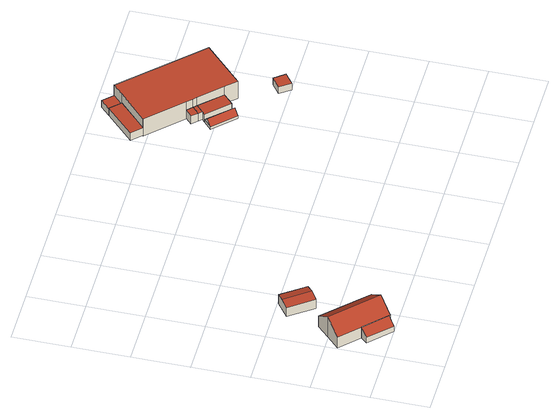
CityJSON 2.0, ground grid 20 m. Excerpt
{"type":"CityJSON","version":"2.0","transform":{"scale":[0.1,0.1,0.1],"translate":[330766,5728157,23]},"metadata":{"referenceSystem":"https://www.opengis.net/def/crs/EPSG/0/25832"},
"CityObjects":{
"building1":{"type":"Building","attributes":{"Geometrietyp2DReferenz":"3000","Gemeindeschluessel":"05170048","function":"51009_1610","roofType":"2100","measuredHeight":4.81},"geometry":[{"type":"Solid","lod":"2","boundaries":[[[[0,1,2,3]],[[4,5,1,0]],[[6,7,5,4]],[[3,2,7,6]],[[4,0,3,6]],[[1,5,7,2]]]],"semantics":{"surfaces":[{"type":"WallSurface"},{"type":"RoofSurface"},{"type":"GroundSurface"}],"values":[[0,0,0,0,1,2]]}}]},
"building2":{"type":"Building","attributes":{"Geometrietyp2DReferenz":"3000","Gemeindeschluessel":"05170048","function":"31001_2720","roofType":"3100","measuredHeight":8.86},"address":[{"country":"Germany","locality":"Wesel","thoroughfareNumber":"2","thoroughfareName":"Bauernstraße"}],"geometry":[{"type":"Solid","lod":"2","boundaries":[[[[8,9,1,10]],[[11,12,9,8]],[[13,14,12,11]],[[15,16,14,13]],[[17,18,16,15]],[[19,20,18,17]],[[21,5,20,19]],[[10,1,5,21]],[[8,10,21,19,17,11]],[[15,13,11,17]],[[9,12,14,16,18,20,5,1]]]],"semantics":{"surfaces":[{"type":"WallSurface"},{"type":"RoofSurface"},{"type":"GroundSurface"}],"values":[[0,0,0,0,0,0,0,0,1,1,2]]}}]},
"building3":{"type":"Building","attributes":{"Geometrietyp2DReferenz":"3000","Gemeindeschluessel":"05170048","function":"31001_2723","roofType":"3100","measuredHeight":4.85},"address":[{"country":"Germany","locality":"Wesel","thoroughfareNumber":"2","thoroughfareName":"Bauernstraße"}],"geometry":[{"type":"Solid","lod":"2","boundaries":[[[[22,23,24,25]],[[26,27,23,22]],[[28,29,27,26]],[[25,24,29,28]],[[22,30,26]],[[28,31,25]],[[25,31,30,22]],[[26,30,31,28]],[[23,27,29,24]]]],"semantics":{"surfaces":[{"type":"WallSurface"},{"type":"RoofSurface"},{"type":"GroundSurface"}],"values":[[0,0,0,0,0,0,1,1,2]]}}]},
"building4":{"type":"Building","attributes":{"Geometrietyp2DReferenz":"3000","Gemeindeschluessel":"05170048","function":"51009_1610","roofType":"3100","measuredHeight":3.09},"geometry":[{"type":"Solid","lod":"2","boundaries":[[[[32,33,34,35]],[[36,37,33,32]],[[38,39,37,36]],[[35,34,39,38]],[[32,40,36]],[[38,41,35]],[[35,41,40,32]],[[36,40,41,38]],[[33,37,39,34]]]],"semantics":{"surfaces":[{"type":"WallSurface"},{"type":"RoofSurface"},{"type":"GroundSurface"}],"values":[[0,0,0,0,0,0,1,1,2]]}}]},
"building5":{"type":"Building","attributes":{"Gemeindeschluessel":"05170048","Geometrietyp2DReferenz":"3000","function":"31001_3210"},"address":[{"country":"Germany","locality":"Wesel","thoroughfareNumber":"154","thoroughfareName":"Flürener Weg"}],"children":["building5-1","building5-2","building5-3","building5-4","building5-5","building5-6"]},
"building5-1":{"type":"BuildingPart","attributes":{"roofType":"1000","measuredHeight":3.23},"parents":["building5"],"geometry":[{"type":"MultiSurface","lod":"2","boundaries":[[[42,43,44,45]],[[46,47,43,42]],[[45,44,48,49]],[[50,46,42,45,49]],[[43,47,51,48,44]],[[46,50,52,53]],[[51,47,53,52]],[[50,49,48,51]]],"semantics":{"surfaces":[{"type":"WallSurface"},{"type":"RoofSurface"},{"type":"GroundSurface"},{"type":"ClosureSurface"}],"values":[0,0,0,1,2,0,3,3]}}]},
"building5-2":{"type":"BuildingPart","attributes":{"roofType":"1000","measuredHeight":3.35},"address":[{"country":"Germany","locality":"Wesel","thoroughfareNumber":"154","thoroughfareName":"Flürener Weg"}],"parents":["building5"],"geometry":[{"type":"Solid","lod":"2","boundaries":[[[[54,55,56,57]],[[58,59,55,54]],[[60,61,59,58]],[[54,57,62,60,58]],[[63,56,55,59,61]],[[60,62,63,61]],[[62,57,56,63]]]],"semantics":{"surfaces":[{"type":"WallSurface"},{"type":"RoofSurface"},{"type":"GroundSurface"},{"type":"ClosureSurface"}],"values":[[0,0,0,1,2,3,3]]}}]},
"building5-3":{"type":"BuildingPart","attributes":{"roofType":"1000","measuredHeight":7.47},"address":[{"country":"Germany","locality":"Wesel","thoroughfareNumber":"154","thoroughfareName":"Flürener Weg"}],"parents":["building5"],"geometry":[{"type":"MultiSurface","lod":"2","boundaries":[[[64,65,66,67]],[[68,69,65,64]],[[70,71,69,68]],[[72,73,74,75]],[[76,77,73,72]],[[75,78,79,70,68,64,67,80,76,72]],[[81,66,65,69,71,82,83,74,73,77]],[[48,51,81,77]],[[76,80,50,49]],[[51,48,49,50]],[[51,84,66,81]],[[80,67,85,52]],[[52,85,84,51]],[[56,63,82,71]],[[70,79,62,57]],[[63,56,57,62]],[[63,86,83,82]],[[79,78,87,88]],[[86,63,88,87]],[[89,90,74,83]],[[78,75,91,87]],[[90,89,87,91]]],"semantics":{"surfaces":[{"type":"WallSurface"},{"type":"RoofSurface"},{"type":"GroundSurface"},{"type":"ClosureSurface"}],"values":[0,0,0,0,0,1,2,0,0,3,0,0,3,0,0,3,0,0,3,0,0,3]}}]},
"building5-4":{"type":"BuildingPart","attributes":{"roofType":"1000","measuredHeight":3.45},"address":[{"country":"Germany","locality":"Wesel","thoroughfareNumber":"154","thoroughfareName":"Flürener Weg"}],"parents":["building5"],"geometry":[{"type":"MultiSurface","lod":"2","boundaries":[[[92,93,61,94]],[[88,87,92,94]],[[86,63,61,93]],[[87,86,93,92]],[[87,88,63,86]],[[88,94,60,62]],[[62,60,61,63]]],"semantics":{"surfaces":[{"type":"WallSurface"},{"type":"RoofSurface"},{"type":"GroundSurface"},{"type":"ClosureSurface"}],"values":[0,1,2,3,3,0,3]}}]},
"building5-5":{"type":"BuildingPart","attributes":{"roofType":"1000","measuredHeight":3.46},"address":[{"country":"Germany","locality":"Wesel","thoroughfareNumber":"154","thoroughfareName":"Flürener Weg"}],"parents":["building5"],"geometry":[{"type":"MultiSurface","lod":"2","boundaries":[[[91,90,95,96]],[[96,95,97,92]],[[87,91,96,92]],[[90,89,97,95]],[[91,87,89,90]],[[86,93,97,89]],[[87,92,93,86]]],"semantics":{"surfaces":[{"type":"WallSurface"},{"type":"RoofSurface"},{"type":"GroundSurface"},{"type":"ClosureSurface"}],"values":[0,0,1,2,3,0,3]}}]},
"building5-6":{"type":"BuildingPart","attributes":{"roofType":"1000","measuredHeight":2.79},"address":[{"country":"Germany","locality":"Wesel","thoroughfareNumber":"154","thoroughfareName":"Flürener Weg"}],"parents":["building5"],"geometry":[{"type":"Solid","lod":"2","boundaries":[[[[98,99,47,53]],[[85,84,99,98]],[[85,98,53,52]],[[99,84,51,47]],[[85,52,51,84]],[[52,53,47,51]]]],"semantics":{"surfaces":[{"type":"WallSurface"},{"type":"RoofSurface"},{"type":"GroundSurface"},{"type":"ClosureSurface"}],"values":[[0,0,1,2,3,3]]}}]},
"building6":{"type":"Building","attributes":{"Geometrietyp2DReferenz":"3000","Gemeindeschluessel":"05170048","function":"31001_2723","roofType":"1000","measuredHeight":2.89},"address":[{"country":"Germany","locality":"Wesel","thoroughfareNumber":"154","thoroughfareName":"Flürener Weg"}],"geometry":[{"type":"Solid","lod":"2","boundaries":[[[[100,101,102,103]],[[104,105,101,100]],[[106,107,105,104]],[[103,102,107,106]],[[104,100,103,106]],[[101,105,107,102]]]],"semantics":{"surfaces":[{"type":"WallSurface"},{"type":"RoofSurface"},{"type":"GroundSurface"}],"values":[[0,0,0,0,1,2]]}}]}
},
"vertices":[
[70,97,54],[70,97,6],[50,76,6],[50,76,30],[145,24,54],[145,24,6],[124,2,30],[124,2,6],
[5,161,52],[5,161,6],[70,97,52],[47,204,95],[47,204,6],[89,246,52],[89,246,6],[231,104,52],[231,104,6],[190,62,95],[190,62,6],[148,20,52],[148,20,6],[145,24,52],
[226,315,45],[226,315,6],[165,398,6],[165,398,45],[171,274,45],[171,274,6],[110,357,45],[110,357,6],[199,294,54],[137,377,54],
[1012,764,21],[1012,764,10],[941,838,10],[941,838,21],[983,736,21],[983,736,10],[911,810,21],[911,810,10],[997,750,41],[926,824,41],
[899,1146,40],[899,1146,7],[802,1050,7],[802,1050,40],[900,1146,40],[900,1146,7],[835,1016,7],[835,1016,40],[933,1112,40],[933,1112,7],[933,1112,35],[900,1146,35],
[1012,764,44],[1012,764,11],[1047,797,11],[1047,797,44],[941,838,44],[941,838,11],[950,847,44],[950,847,11],[975,871,44],[975,871,11],
[1215,891,80],[1215,891,5],[968,1146,5],[968,1146,80],[1082,761,80],[1082,761,5],[1047,797,80],[1047,797,5],[834,1015,80],[834,1015,5],[945,901,5],[945,901,80],[835,1016,80],[835,1016,5],[964,882,80],[975,871,80],[933,1112,80],[933,1112,5],[975,871,5],[964,882,5],[968,1146,7],[968,1146,35],[964,882,11],[964,882,45],[975,871,45],[964,882,10],[945,901,10],[945,901,45],
[940,858,45],[940,858,11],[950,847,45],
[921,878,10],[921,878,45],[940,858,10],
[934,1180,35],[934,1180,7],
[1200,629,35],[1200,629,6],[1172,666,6],[1172,666,35],[1161,600,35],[1161,600,6],[1134,638,35],[1134,638,6]
]}
